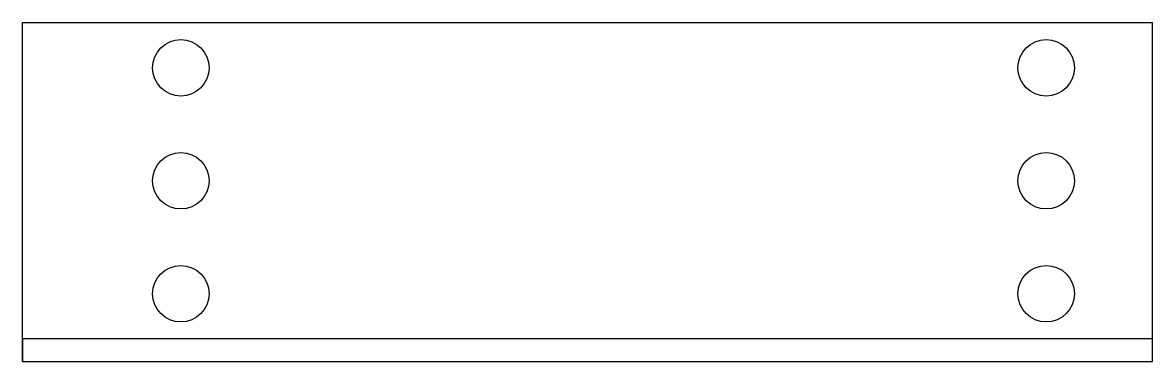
# Model space of a CAD drawing. Header units: millimetres. Extents: x 36.4 to 136.4, y 88.5 to 118.5.
import ezdxf

# ---------------------------------------------------------------- set-up
doc = ezdxf.new("R2010")
doc.units = ezdxf.units.MM

msp = doc.modelspace()

# ---------------------------------------------------------------- linework, layer by layer
for p, q in [((36.4, 118.49), (136.4, 118.49)), ((36.4, 88.49), (36.4, 118.49)), ((136.4, 88.49), (136.4, 118.49)), ((36.4, 88.49), (136.4, 88.49))]:
    msp.add_line(p, q)
msp.add_lwpolyline([(36.4, 88.49), (136.4, 88.49), (136.4, 90.49), (36.4, 90.49)], close=True)
for centre in [(50.4, 114.49), (127, 114.49), (50.4, 104.49), (127, 104.49), (50.4, 94.49), (127, 94.49)]:
    msp.add_circle(centre, 2.5)

doc.saveas('drawing.dxf')
